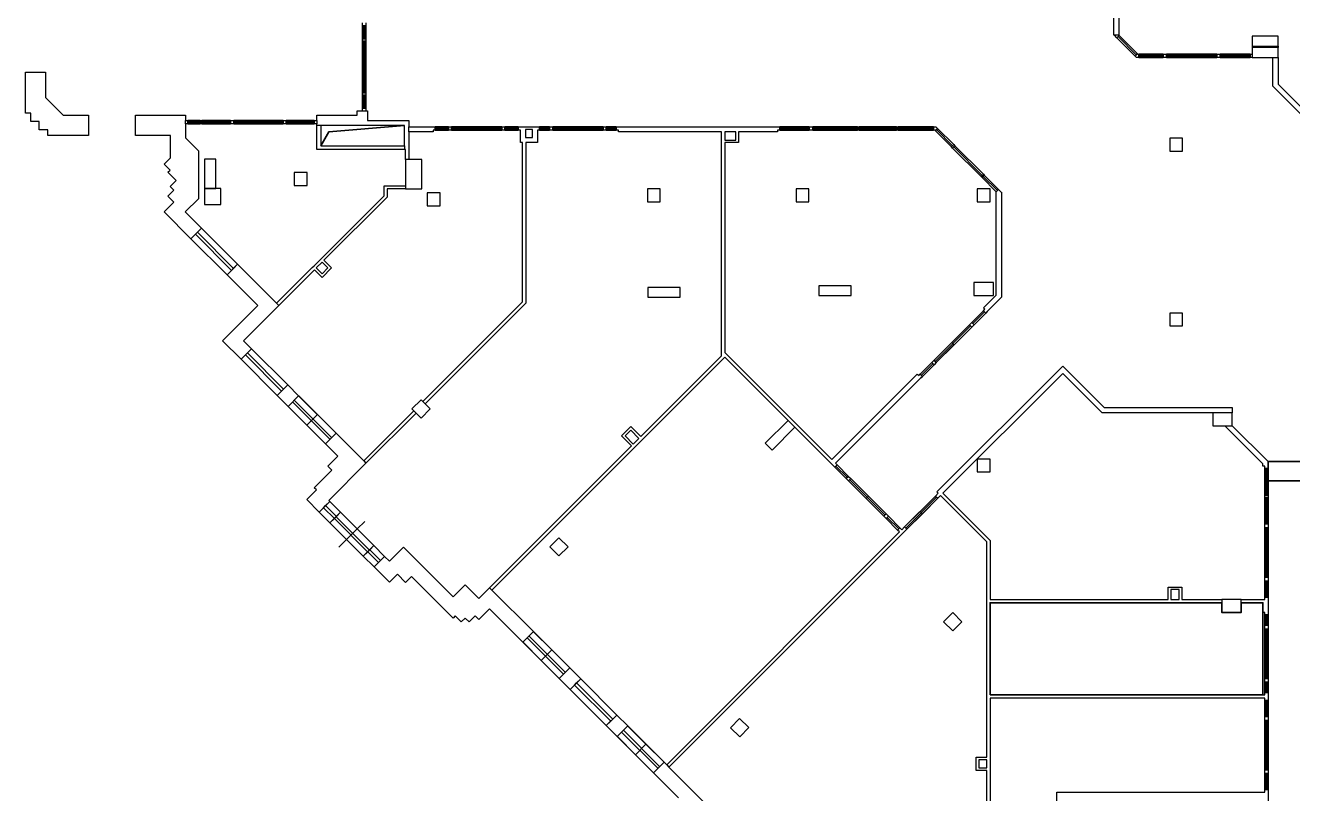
# Model space of a CAD drawing. Header units: millimetres. Extents: x 468 to 77378, y 182 to 76717.
# Drawn here: x 5956 to 45616, y 26406 to 50442 of the extents above; entities that cross this region are included whole.
import ezdxf

# ---------------------------------------------------------------- set-up
doc = ezdxf.new("R2010")
doc.units = ezdxf.units.MM
for name, color, linetype, lineweight in [('01_WALLS', 7, 'Continuous', 35), ('02_ROOMS', 51, 'Continuous', 35), ('03_OPENINGS', 160, 'Continuous', 35)]:
    doc.layers.add(name, color=color, linetype=linetype, lineweight=lineweight)

msp = doc.modelspace()

# ---------------------------------------------------------------- linework, layer by layer
at = {"layer": '01_WALLS', "lineweight": 30}
for p, q in [((40178, 62006), (40178, 50133)), ((40016, 50133), (40016, 53131)), ((16506, 50439), (16506, 50519)), ((16506, 50439), (16546, 50439)), ((16506, 50439), (16608, 50439)), ((16546, 50439), (16565, 50439)), ((16565, 50439), (16608, 50439)), ((16608, 50519), (16608, 50439)), ((16546, 50014), (16506, 50014)), ((16608, 50014), (16506, 50014)), ((16506, 49962), (16506, 50014)), ((16565, 50014), (16546, 50014)), ((16608, 50014), (16565, 50014)), ((16608, 50014), (16608, 49962)), ((40036, 50133), (40016, 50133)), ((40114, 50054), (40036, 50133)), ((40178, 50133), (40036, 50133)), ((40114, 50054), (40185, 50126)), ((40114, 50054), (40144, 50084)), ((40144, 50084), (40158, 50098)), ((40158, 50098), (40185, 50126)), ((40178, 50133), (40185, 50126)), ((40178, 50133), (40178, 50133)), ((44350, 50099), (44350, 49795)), ((45160, 50099), (44350, 50099)), ((45160, 49795), (45160, 50099)), ((16506, 49962), (16608, 49962)), ((16506, 49962), (16608, 49962)), ((44350, 49795), (44350, 49744)), ((44350, 49795), (45160, 49795)), ((44350, 49744), (44350, 49440)), ((45160, 49744), (44350, 49744)), ((45160, 49795), (45160, 49744)), ((45160, 49440), (45160, 49744)), ((40758, 49553), (40686, 49481)), ((40716, 49511), (40686, 49481)), ((40727, 49440), (40686, 49481)), ((40730, 49525), (40716, 49511)), ((40799, 49440), (40727, 49440)), ((40758, 49553), (40730, 49525)), ((40758, 49553), (40769, 49542)), ((40769, 49542), (40799, 49542)), ((40799, 49440), (40799, 49542)), ((40799, 49499), (40799, 49542)), ((40799, 49480), (40799, 49499)), ((40799, 49440), (40799, 49480)), ((41568, 49542), (41672, 49542)), ((41568, 49542), (41568, 49440)), ((41568, 49542), (41568, 49499)), ((41568, 49499), (41568, 49480)), ((41568, 49480), (41568, 49440)), ((41672, 49440), (41568, 49440)), ((41672, 49440), (41672, 49542)), ((41672, 49440), (41672, 49542)), ((43241, 49542), (43343, 49542)), ((43241, 49542), (43241, 49440)), ((43241, 49542), (43241, 49440)), ((43343, 49440), (43241, 49440)), ((43343, 49440), (43343, 49542)), ((43343, 49499), (43343, 49542)), ((43343, 49480), (43343, 49499)), ((43343, 49440), (43343, 49480)), ((44284, 49542), (44350, 49542)), ((44284, 49542), (44284, 49440)), ((44284, 49542), (44284, 49499)), ((44284, 49499), (44284, 49480)), ((44284, 49480), (44284, 49440)), ((44350, 49440), (44284, 49440)), ((44350, 49440), (45160, 49440)), ((44998, 48535), (44998, 49440)), ((45160, 49440), (45160, 48602)), ((5956, 48975), (6584, 48975)), ((5956, 48182), (5956, 48975)), ((5956, 48975), (6584, 48975)), ((5956, 48182), (5956, 48975)), ((6584, 48975), (6584, 48182)), ((6584, 48975), (6584, 48182)), ((47682, 45851), (44998, 48535)), ((45160, 48602), (47671, 46091)), ((5956, 48022), (5956, 48182)), ((5956, 47922), (5956, 48022)), ((5956, 47922), (5956, 48022)), ((6584, 48182), (7138, 47628)), ((16608, 48321), (16506, 48321)), ((16506, 48270), (16506, 48321)), ((16608, 48321), (16506, 48321)), ((16506, 48270), (16546, 48270)), ((16506, 48270), (16608, 48270)), ((16546, 48270), (16565, 48270)), ((16565, 48270), (16608, 48270)), ((16608, 48321), (16608, 48270)), ((5956, 47699), (5956, 47922)), ((5956, 47699), (5956, 47922)), ((6128, 47699), (5956, 47699)), ((6128, 47699), (5956, 47699)), ((6128, 47436), (6128, 47699)), ((7138, 47628), (7930, 47628)), ((7930, 47628), (7930, 47000)), ((9408, 47628), (10968, 47628)), ((9408, 47000), (9408, 47628)), ((10968, 47628), (10968, 47466)), ((15079, 47466), (15079, 47628)), ((15079, 47628), (16344, 47628)), ((16344, 47765), (16506, 47765)), ((16344, 47628), (16344, 47765)), ((16546, 47844), (16506, 47844)), ((16608, 47844), (16506, 47844)), ((16506, 47765), (16506, 47844)), ((16506, 47765), (16608, 47765)), ((16565, 47844), (16546, 47844)), ((16608, 47844), (16565, 47844)), ((16608, 47844), (16608, 47765)), ((16608, 47765), (16668, 47765)), ((16668, 47765), (16668, 47466)), ((6391, 47436), (6128, 47436)), ((6391, 47172), (6391, 47436)), ((10968, 47365), (10968, 47466)), ((10968, 47466), (11044, 47466)), ((10968, 47365), (10968, 46922)), ((11044, 47365), (10968, 47365)), ((11044, 47424), (11044, 47466)), ((11044, 47365), (11044, 47466)), ((11044, 47404), (11044, 47424)), ((11044, 47365), (11044, 47404)), ((11429, 47466), (11429, 47424)), ((11429, 47466), (11479, 47466)), ((11429, 47466), (11429, 47365)), ((11429, 47424), (11429, 47404)), ((11429, 47404), (11429, 47365)), ((11479, 47365), (11429, 47365)), ((11479, 47424), (11479, 47466)), ((11479, 47365), (11479, 47466)), ((11479, 47404), (11479, 47424)), ((11479, 47365), (11479, 47404)), ((12380, 47466), (12380, 47424)), ((12380, 47466), (12482, 47466)), ((12380, 47466), (12380, 47365)), ((12380, 47424), (12380, 47404)), ((12380, 47404), (12380, 47365)), ((12482, 47365), (12380, 47365)), ((12482, 47365), (12482, 47466)), ((12482, 47365), (12482, 47466)), ((14021, 47466), (14021, 47365)), ((14021, 47466), (14117, 47466)), ((14021, 47466), (14021, 47365)), ((14117, 47365), (14021, 47365)), ((14117, 47424), (14117, 47466)), ((14117, 47365), (14117, 47466)), ((14117, 47404), (14117, 47424)), ((14117, 47365), (14117, 47404)), ((14998, 47466), (14998, 47424)), ((14998, 47466), (15079, 47466)), ((14998, 47466), (14998, 47365)), ((14998, 47424), (14998, 47404)), ((14998, 47404), (14998, 47365)), ((15079, 47365), (14998, 47365)), ((15079, 47466), (15079, 47365)), ((15079, 47304), (15079, 47365)), ((15200, 47304), (15079, 47304)), ((15079, 46555), (15079, 47304)), ((16668, 47304), (15200, 47304)), ((15200, 47304), (15200, 46676)), ((16668, 47466), (17954, 47466)), ((17823, 47304), (16668, 47304)), ((17823, 46676), (17823, 47304)), ((17954, 47466), (17954, 47269)), ((17954, 47107), (17954, 47269)), ((17954, 47269), (18714, 47269)), ((18714, 47269), (18779, 47269)), ((18779, 47167), (18779, 47269)), ((18779, 47226), (18779, 47269)), ((18779, 47207), (18779, 47226)), ((18779, 47167), (18779, 47207)), ((19195, 47269), (19245, 47269)), ((19195, 47269), (19195, 47167)), ((19195, 47269), (19195, 47226)), ((19195, 47226), (19195, 47207)), ((19195, 47207), (19195, 47167)), ((19245, 47269), (19296, 47269)), ((19296, 47167), (19296, 47269)), ((19296, 47167), (19296, 47269)), ((20865, 47269), (20865, 47167)), ((20865, 47269), (20961, 47269)), ((20865, 47269), (20865, 47167)), ((20961, 47167), (20961, 47269)), ((20961, 47226), (20961, 47269)), ((20961, 47207), (20961, 47226)), ((20961, 47167), (20961, 47207)), ((21376, 47269), (21447, 47269)), ((21376, 47269), (21376, 47167)), ((21376, 47269), (21376, 47226)), ((21376, 47226), (21376, 47207)), ((21376, 47207), (21376, 47167)), ((21447, 47269), (21609, 47269)), ((21447, 47269), (21609, 47269)), ((21609, 47269), (21984, 47269)), ((21822, 47269), (21984, 47269)), ((21984, 47269), (22050, 47269)), ((22050, 47167), (22050, 47269)), ((22050, 47226), (22050, 47269)), ((22050, 47207), (22050, 47226)), ((22050, 47167), (22050, 47207)), ((22364, 47269), (22465, 47269)), ((22364, 47269), (22364, 47167)), ((22364, 47269), (22364, 47226)), ((22364, 47226), (22364, 47207)), ((22364, 47207), (22364, 47167)), ((22465, 47167), (22465, 47269)), ((22465, 47167), (22465, 47269)), ((24034, 47269), (24130, 47269)), ((24034, 47269), (24034, 47167)), ((24034, 47269), (24034, 47167)), ((24130, 47167), (24130, 47269)), ((24130, 47226), (24130, 47269)), ((24130, 47207), (24130, 47226)), ((24130, 47167), (24130, 47207)), ((24444, 47269), (24515, 47269)), ((24444, 47269), (24444, 47167)), ((24444, 47269), (24444, 47226)), ((24444, 47226), (24444, 47207)), ((24444, 47207), (24444, 47167)), ((24515, 47269), (29497, 47269)), ((29497, 47269), (29568, 47269)), ((29568, 47167), (29568, 47269)), ((29568, 47226), (29568, 47269)), ((29568, 47207), (29568, 47226)), ((29568, 47167), (29568, 47207)), ((30489, 47269), (30595, 47269)), ((30489, 47269), (30489, 47167)), ((30489, 47269), (30489, 47226)), ((30489, 47226), (30489, 47207)), ((30489, 47207), (30489, 47167)), ((30595, 47167), (30595, 47269)), ((30595, 47167), (30595, 47269)), ((32003, 47269), (32053, 47269)), ((32003, 47269), (32003, 47167)), ((32003, 47269), (32003, 47167)), ((32053, 47167), (32053, 47269)), ((32053, 47226), (32053, 47269)), ((32053, 47207), (32053, 47226)), ((32053, 47167), (32053, 47207)), ((33218, 47269), (33266, 47269)), ((33218, 47269), (33218, 47167)), ((33218, 47269), (33218, 47226)), ((33218, 47226), (33218, 47207)), ((33218, 47207), (33218, 47167)), ((33266, 47167), (33266, 47269)), ((33266, 47229), (33266, 47269)), ((33266, 47210), (33266, 47229)), ((33266, 47167), (33266, 47210)), ((34379, 47269), (34451, 47269)), ((34379, 47269), (34379, 47167)), ((34379, 47269), (34379, 47229)), ((34379, 47229), (34379, 47210)), ((34379, 47210), (34379, 47167)), ((34428, 47148), (34500, 47220)), ((34451, 47269), (34500, 47220)), ((34472, 47192), (34500, 47220)), ((6655, 47172), (6391, 47172)), ((6655, 47000), (6655, 47172)), ((6877, 47000), (6655, 47000)), ((6928, 47000), (6877, 47000)), ((6928, 47000), (6878, 47000)), ((7930, 47000), (6928, 47000)), ((10502, 47000), (9408, 47000)), ((10502, 46294), (10502, 47000)), ((10968, 46922), (11373, 46517)), ((17954, 47107), (17954, 46676)), ((18714, 47107), (17954, 47107)), ((18714, 47167), (18714, 47107)), ((18779, 47167), (18714, 47167)), ((19245, 47167), (19195, 47167)), ((19296, 47167), (19245, 47167)), ((20961, 47167), (20865, 47167)), ((21447, 47167), (21376, 47167)), ((21447, 46773), (21447, 47167)), ((21609, 47188), (21609, 46935)), ((21822, 47188), (21609, 47188)), ((21609, 46935), (21822, 46935)), ((21822, 46935), (21822, 47188)), ((21984, 47167), (21984, 46773)), ((22050, 47167), (21984, 47167)), ((22465, 47167), (22364, 47167)), ((24130, 47167), (24034, 47167)), ((24515, 47167), (24444, 47167)), ((24515, 47107), (24515, 47167)), ((27745, 47107), (24515, 47107)), ((27745, 40204), (27745, 47107)), ((28191, 47107), (27846, 47107)), ((27846, 47107), (27846, 46854)), ((27846, 46854), (28191, 46854)), ((28191, 46854), (28191, 47107)), ((29497, 47107), (28272, 47107)), ((28272, 47107), (28272, 46773)), ((29497, 47167), (29497, 47107)), ((29568, 47167), (29497, 47167)), ((30595, 47167), (30489, 47167)), ((32053, 47167), (32003, 47167)), ((33266, 47167), (33218, 47167)), ((34409, 47167), (34379, 47167)), ((34428, 47148), (34409, 47167)), ((34428, 47148), (34458, 47178)), ((34458, 47178), (34472, 47192)), ((41768, 46909), (41768, 46504)), ((42173, 46909), (41768, 46909)), ((42173, 46504), (42173, 46909)), ((11373, 46517), (11373, 45019)), ((17823, 46555), (15079, 46555)), ((15200, 46676), (17823, 46676)), ((17823, 46676), (17823, 46555)), ((17853, 46555), (17823, 46555)), ((17853, 46246), (17853, 46555)), ((17954, 46676), (17954, 46555)), ((17954, 46676), (17954, 46555)), ((17954, 46555), (17954, 46246)), ((21518, 46773), (21447, 46773)), ((21518, 41790), (21518, 46773)), ((21619, 46773), (21619, 41748)), ((21984, 46773), (21619, 46773)), ((28272, 46773), (27846, 46773)), ((27846, 46773), (27846, 40204)), ((35008, 46711), (34937, 46640)), ((34967, 46670), (34937, 46640)), ((34972, 46604), (34937, 46640)), ((34980, 46684), (34967, 46670)), ((34972, 46604), (35044, 46676)), ((34972, 46604), (35002, 46634)), ((35008, 46711), (34980, 46684)), ((35002, 46634), (35016, 46648)), ((35008, 46711), (35044, 46676)), ((35016, 46648), (35044, 46676)), ((41768, 46504), (42173, 46504)), ((10297, 46100), (10497, 46299)), ((10484, 45913), (10297, 46100)), ((10497, 46299), (10502, 46294)), ((11920, 46251), (11565, 46251)), ((11565, 46251), (11565, 45340)), ((11920, 45340), (11920, 46251)), ((17853, 46246), (17853, 45325)), ((18359, 46246), (17853, 46246)), ((18359, 45325), (18359, 46246)), ((10416, 45845), (10484, 45913)), ((10671, 45590), (10416, 45845)), ((14370, 45836), (14370, 45431)), ((14775, 45836), (14370, 45836)), ((14775, 45431), (14775, 45836)), ((35939, 45781), (35867, 45709)), ((35897, 45739), (35867, 45709)), ((35888, 45688), (35867, 45709)), ((35888, 45688), (35960, 45760)), ((35888, 45688), (35918, 45718)), ((35911, 45753), (35897, 45739)), ((35939, 45781), (35911, 45753)), ((35918, 45718), (35932, 45732)), ((35932, 45732), (35960, 45760)), ((35939, 45781), (35960, 45760)), ((10419, 45097), (10605, 45283)), ((10484, 45405), (10671, 45590)), ((10605, 45283), (10484, 45405)), ((11565, 45340), (11920, 45340)), ((11565, 45340), (11565, 44834)), ((12072, 45340), (11565, 45340)), ((12072, 44834), (12072, 45340)), ((14370, 45431), (14775, 45431)), ((17180, 45112), (17180, 45426)), ((17180, 45426), (17853, 45426)), ((17281, 45325), (17281, 45070)), ((17853, 45325), (17281, 45325)), ((17853, 45325), (18359, 45325)), ((25421, 45330), (25421, 44925)), ((25826, 45330), (25421, 45330)), ((25826, 44925), (25826, 45330)), ((30074, 45330), (30074, 44925)), ((30479, 45330), (30074, 45330)), ((30479, 44925), (30479, 45330)), ((35744, 45330), (35744, 44925)), ((36149, 45330), (35744, 45330)), ((36149, 44925), (36149, 45330)), ((36411, 45309), (36339, 45237)), ((36369, 45267), (36339, 45237)), ((36351, 45226), (36339, 45237)), ((36341, 45226), (36351, 45226)), ((36341, 42000), (36341, 45226)), ((36383, 45281), (36369, 45267)), ((36411, 45309), (36383, 45281)), ((36411, 45309), (36494, 45226)), ((36494, 45226), (36503, 45226)), ((36503, 45226), (36503, 41933)), ((10301, 44605), (10606, 44910)), ((10606, 44910), (10419, 45097)), ((11373, 45019), (10960, 44605)), ((11565, 44834), (12072, 44834)), ((15230, 43163), (17180, 45112)), ((17281, 45070), (15302, 43091)), ((18536, 45198), (18536, 44793)), ((18941, 45198), (18536, 45198)), ((18941, 44793), (18941, 45198)), ((25421, 44925), (25826, 44925)), ((30074, 44925), (30479, 44925)), ((35744, 44925), (36149, 44925)), ((11139, 43767), (10301, 44605)), ((10960, 44605), (11468, 44097)), ((18536, 44793), (18941, 44793)), ((11139, 43767), (11468, 44097)), ((11340, 43969), (11468, 44097)), ((11139, 43767), (11276, 43905)), ((11276, 43905), (11340, 43969)), ((12599, 42966), (12270, 42636)), ((12471, 42838), (12407, 42774)), ((12599, 42966), (12471, 42838)), ((12599, 42966), (13816, 41749)), ((13816, 41749), (14933, 42865)), ((14933, 42865), (14990, 42923)), ((14933, 42865), (14990, 42923)), ((14990, 42923), (15230, 43163)), ((15245, 43034), (15062, 42851)), ((15062, 42851), (15241, 42672)), ((15241, 42672), (15424, 42855)), ((15538, 42855), (15241, 42558)), ((15424, 42855), (15245, 43034)), ((15302, 43091), (15538, 42855)), ((12407, 42774), (12270, 42636)), ((13229, 41677), (12270, 42636)), ((15005, 42794), (13888, 41677)), ((15241, 42558), (15005, 42794)), ((25437, 42242), (25437, 41938)), ((26449, 42242), (25437, 42242)), ((26449, 41938), (26449, 42242)), ((30783, 42292), (30783, 41988)), ((31795, 42292), (30783, 42292)), ((31795, 41988), (31795, 42292)), ((35643, 42393), (35643, 41988)), ((36250, 42393), (35643, 42393)), ((36250, 41988), (36250, 42393)), ((12127, 40574), (13229, 41677)), ((13888, 41677), (12785, 40574)), ((13816, 41749), (13888, 41677)), ((13816, 41749), (13888, 41677)), ((18398, 38670), (21518, 41790)), ((21619, 41748), (18470, 38598)), ((25437, 41938), (26449, 41938)), ((30783, 41988), (31795, 41988)), ((35643, 41988), (36250, 41988)), ((35943, 41602), (36341, 42000)), ((36503, 41933), (36057, 41487)), ((35939, 41512), (35985, 41559)), ((35939, 41512), (36011, 41441)), ((35939, 41512), (35969, 41482)), ((35985, 41559), (35943, 41602)), ((35969, 41482), (35983, 41468)), ((35983, 41468), (36011, 41441)), ((36057, 41487), (36011, 41441)), ((41768, 41442), (41768, 41037)), ((42173, 41442), (41768, 41442)), ((42173, 41037), (42173, 41442)), ((35502, 41076), (35574, 41147)), ((35502, 41076), (35574, 41004)), ((35502, 41076), (35574, 41004)), ((35645, 41076), (35574, 41147)), ((35604, 41117), (35574, 41147)), ((35645, 41076), (35574, 41004)), ((35618, 41103), (35604, 41117)), ((35645, 41076), (35618, 41103)), ((41768, 41037), (42173, 41037)), ((12706, 39994), (12127, 40574)), ((12785, 40574), (13036, 40324)), ((12706, 39994), (13036, 40324)), ((12706, 39994), (12844, 40132)), ((12844, 40132), (12908, 40196)), ((12908, 40196), (13036, 40324)), ((27845, 40062), (20557, 32774)), ((25218, 37578), (27746, 40107)), ((27745, 40163), (27745, 40204)), ((27745, 40163), (27745, 40204)), ((27745, 40107), (27745, 40163)), ((27746, 40107), (27745, 40107)), ((29825, 38083), (27845, 40062)), ((27846, 40204), (31196, 36855)), ((34324, 39898), (34392, 39966)), ((34324, 39898), (34354, 39868)), ((34324, 39898), (34396, 39826)), ((34354, 39868), (34368, 39854)), ((34368, 39854), (34396, 39826)), ((34464, 39894), (34392, 39966)), ((34464, 39894), (34392, 39966)), ((34464, 39894), (34396, 39826)), ((34482, 35846), (38420, 39783)), ((38420, 39783), (39718, 38485)), ((31196, 36855), (33866, 39526)), ((33981, 39411), (31310, 36740)), ((38420, 39554), (34668, 35803)), ((39651, 38323), (38420, 39554)), ((14167, 39193), (13838, 38863)), ((13975, 39001), (13838, 38863)), ((14039, 39065), (13975, 39001)), ((14167, 39193), (14039, 39065)), ((14167, 39193), (14508, 38851)), ((14179, 38522), (13838, 38863)), ((14179, 38522), (14508, 38851)), ((14179, 38522), (14508, 38851)), ((18341, 38727), (18055, 38441)), ((18627, 38441), (18341, 38727)), ((18470, 38598), (18398, 38670)), ((39718, 38485), (43722, 38485)), ((43722, 38485), (43722, 38323)), ((16544, 36816), (18112, 38384)), ((18183, 38312), (16616, 36744)), ((18055, 38441), (18341, 38154)), ((18341, 38154), (18627, 38441)), ((29825, 38083), (29109, 37367)), ((30040, 37868), (29825, 38083)), ((43115, 38323), (39651, 38323)), ((43115, 38323), (43115, 37918)), ((43722, 38323), (43115, 38323)), ((43722, 37918), (43722, 38323)), ((15680, 37680), (15351, 37350)), ((15680, 37680), (15351, 37350)), ((15680, 37680), (16544, 36816)), ((24609, 37600), (24903, 37893)), ((24903, 37779), (24724, 37600)), ((24903, 37893), (25218, 37578)), ((25160, 37521), (24903, 37779)), ((29324, 37152), (30040, 37868)), ((31239, 36669), (30040, 37868)), ((43115, 37918), (43722, 37918)), ((43560, 37851), (43493, 37918)), ((44684, 36727), (43560, 37851)), ((43722, 37918), (44846, 36794)), ((15739, 36962), (15351, 37350)), ((20485, 32846), (24924, 37285)), ((24924, 37285), (24609, 37600)), ((24724, 37600), (24981, 37342)), ((24981, 37342), (25160, 37521)), ((29109, 37367), (29324, 37152)), ((15427, 36651), (15739, 36962)), ((14998, 35978), (15549, 36529)), ((15549, 36529), (15427, 36651)), ((16616, 36744), (15449, 35577)), ((16544, 36816), (16616, 36744)), ((31289, 36619), (31239, 36669)), ((31289, 36619), (31360, 36690)), ((31289, 36619), (31317, 36647)), ((31310, 36740), (31360, 36690)), ((31317, 36647), (31331, 36660)), ((31331, 36660), (31360, 36690)), ((35744, 36875), (35744, 36470)), ((36149, 36875), (35744, 36875)), ((36149, 36470), (36149, 36875)), ((44684, 36653), (44684, 36727)), ((44745, 36653), (44684, 36653)), ((44745, 36587), (44745, 36653)), ((44745, 36587), (44784, 36587)), ((44745, 36587), (44846, 36587)), ((44784, 36587), (44804, 36587)), ((44804, 36587), (44846, 36587)), ((44846, 36794), (44846, 36653)), ((44846, 36653), (44846, 36587)), ((31718, 36332), (31647, 36261)), ((31675, 36289), (31647, 36261)), ((31714, 36193), (31647, 36261)), ((31689, 36302), (31675, 36289)), ((31718, 36332), (31689, 36302)), ((31714, 36193), (31786, 36265)), ((31714, 36193), (31786, 36265)), ((31718, 36332), (31786, 36265)), ((35744, 36470), (36149, 36470)), ((14761, 35606), (15066, 35910)), ((15066, 35910), (14998, 35978)), ((34439, 35716), (34525, 35803)), ((34439, 35716), (34510, 35645)), ((34439, 35716), (34510, 35645)), ((34525, 35803), (34482, 35846)), ((34597, 35731), (34510, 35645)), ((36048, 34280), (34597, 35731)), ((34668, 35803), (36149, 34322)), ((44784, 35736), (44745, 35736)), ((44745, 35686), (44745, 35736)), ((44846, 35736), (44745, 35736)), ((44804, 35736), (44784, 35736)), ((44846, 35736), (44804, 35736)), ((44846, 35736), (44846, 35686)), ((15153, 35214), (14761, 35606)), ((15153, 35214), (15482, 35543)), ((15153, 35214), (15291, 35352)), ((15291, 35352), (15354, 35416)), ((15354, 35416), (15482, 35543)), ((15449, 35577), (15482, 35543)), ((44745, 35686), (44784, 35686)), ((44745, 35686), (44846, 35686)), ((44784, 35686), (44804, 35686)), ((44804, 35686), (44846, 35686)), ((32896, 35155), (32824, 35084)), ((32896, 35155), (32824, 35084)), ((32896, 35011), (32824, 35084)), ((32896, 35155), (32968, 35083)), ((32896, 35011), (32968, 35083)), ((32896, 35011), (32924, 35039)), ((32924, 35039), (32938, 35053)), ((32938, 35053), (32968, 35083)), ((26027, 27304), (33315, 34593)), ((33387, 34521), (26098, 27233)), ((33326, 34725), (33254, 34654)), ((33282, 34681), (33254, 34654)), ((33315, 34593), (33254, 34654)), ((33296, 34695), (33282, 34681)), ((33326, 34725), (33296, 34695)), ((33326, 34725), (33387, 34664)), ((33387, 34664), (33472, 34750)), ((33458, 34593), (33387, 34521)), ((33458, 34593), (33387, 34521)), ((33544, 34678), (33458, 34593)), ((33544, 34678), (33472, 34750)), ((33544, 34678), (33472, 34750)), ((44784, 34835), (44745, 34835)), ((44745, 34734), (44745, 34835)), ((44846, 34835), (44745, 34835)), ((44745, 34734), (44846, 34734)), ((44745, 34734), (44846, 34734)), ((44804, 34835), (44784, 34835)), ((44846, 34835), (44804, 34835)), ((44846, 34835), (44846, 34734)), ((17349, 33676), (17793, 34120)), ((17793, 34120), (19347, 32567)), ((22654, 34414), (22368, 34127)), ((22368, 34127), (22655, 33841)), ((22941, 34127), (22654, 34414)), ((22655, 33841), (22941, 34127)), ((36048, 27550), (36048, 34280)), ((36149, 34322), (36149, 32481)), ((17198, 33828), (16868, 33499)), ((17198, 33828), (17070, 33700)), ((17198, 33828), (17349, 33676)), ((17006, 33636), (16868, 33499)), ((17349, 33018), (16868, 33499)), ((17070, 33700), (17006, 33636)), ((17600, 33268), (17349, 33018)), ((17854, 33014), (17600, 33268)), ((18040, 33200), (17854, 33014)), ((19340, 31901), (18040, 33200)), ((19347, 32567), (19719, 32939)), ((19719, 32939), (20149, 32509)), ((44846, 33165), (44745, 33165)), ((44745, 33063), (44745, 33165)), ((44846, 33165), (44745, 33165)), ((44745, 33063), (44846, 33063)), ((44745, 33063), (44787, 33063)), ((44787, 33063), (44807, 33063)), ((44807, 33063), (44846, 33063)), ((44846, 33165), (44846, 33063)), ((20149, 32509), (20485, 32846)), ((20485, 32846), (20557, 32774)), ((20557, 32774), (21857, 31474)), ((41724, 32870), (42143, 32870)), ((41724, 32481), (41724, 32870)), ((42062, 32789), (41805, 32789)), ((41805, 32789), (41805, 32481)), ((42062, 32481), (42062, 32789)), ((42143, 32870), (42143, 32481)), ((44745, 32481), (44745, 32547)), ((44846, 32547), (44745, 32547)), ((44787, 32547), (44745, 32547)), ((44807, 32547), (44787, 32547)), ((44846, 32547), (44807, 32547)), ((44846, 32547), (44846, 32481)), ((20485, 32187), (20149, 31851)), ((21528, 31144), (20485, 32187)), ((36149, 32481), (41724, 32481)), ((36149, 32380), (36149, 29494)), ((43398, 32380), (36149, 32380)), ((41805, 32481), (42062, 32481)), ((42143, 32481), (43398, 32481)), ((43398, 32481), (43398, 32076)), ((44006, 32481), (43398, 32481)), ((44006, 32481), (44745, 32481)), ((44006, 32076), (44006, 32481)), ((44684, 32380), (44006, 32380)), ((44684, 32076), (44684, 32380)), ((44846, 32481), (44846, 32076)), ((19408, 31969), (19340, 31901)), ((19597, 31779), (19408, 31969)), ((19719, 31901), (19597, 31779)), ((19841, 31779), (19719, 31901)), ((20031, 31969), (19841, 31779)), ((20149, 31851), (20031, 31969)), ((34979, 32069), (34693, 31782)), ((34693, 31782), (34980, 31496)), ((35266, 31783), (34979, 32069)), ((34980, 31496), (35266, 31783)), ((43398, 32076), (44006, 32076)), ((44745, 32076), (44684, 32076)), ((44745, 32010), (44745, 32076)), ((44745, 32010), (44846, 32010)), ((44745, 32010), (44784, 32010)), ((44784, 32010), (44804, 32010)), ((44804, 32010), (44846, 32010)), ((44846, 32076), (44846, 32010)), ((21528, 31144), (21857, 31474)), ((21528, 31144), (21857, 31474)), ((22993, 30338), (22664, 30008)), ((22993, 30338), (22664, 30008)), ((22993, 30338), (23335, 29996)), ((23005, 29667), (22664, 30008)), ((23005, 29667), (23143, 29805)), ((23143, 29805), (23207, 29868)), ((23207, 29868), (23335, 29996)), ((36149, 29494), (38974, 29494)), ((36149, 29393), (36149, 25444)), ((38974, 29393), (36149, 29393)), ((38974, 29494), (44745, 29494)), ((44745, 29393), (38974, 29393)), ((44846, 29565), (44745, 29565)), ((44745, 29494), (44745, 29565)), ((44784, 29565), (44745, 29565)), ((44745, 29327), (44745, 29393)), ((44804, 29565), (44784, 29565)), ((44846, 29565), (44804, 29565)), ((44846, 29565), (44846, 29494)), ((44846, 29494), (44846, 29327)), ((44745, 29327), (44846, 29327)), ((44745, 29327), (44784, 29327)), ((44784, 29327), (44804, 29327)), ((44804, 29327), (44846, 29327)), ((24466, 28865), (24137, 28536)), ((24274, 28673), (24137, 28536)), ((24338, 28737), (24274, 28673)), ((24466, 28865), (24338, 28737)), ((24466, 28865), (24807, 28524)), ((28310, 28757), (28024, 28470)), ((28597, 28471), (28310, 28757)), ((44745, 28760), (44745, 28811)), ((44846, 28811), (44745, 28811)), ((44784, 28811), (44745, 28811)), ((44745, 28710), (44745, 28760)), ((44745, 28710), (44846, 28710)), ((44745, 28710), (44846, 28710)), ((44804, 28811), (44784, 28811)), ((44846, 28811), (44804, 28811)), ((44846, 28811), (44846, 28760)), ((44846, 28760), (44846, 28710)), ((24478, 28194), (24137, 28536)), ((24478, 28194), (24807, 28524)), ((24478, 28194), (24807, 28524)), ((28024, 28470), (28311, 28184)), ((28311, 28184), (28597, 28471)), ((25943, 27388), (25614, 27059)), ((25943, 27388), (25614, 27059)), ((25943, 27388), (26027, 27304)), ((35713, 27550), (36048, 27550)), ((35713, 27135), (35713, 27550)), ((36048, 27469), (35794, 27469)), ((35794, 27469), (35794, 27216)), ((36048, 27216), (36048, 27469)), ((26399, 26273), (25614, 27059)), ((26027, 27304), (26098, 27233)), ((26098, 27233), (27437, 25894)), ((36048, 27135), (35713, 27135)), ((35794, 27216), (36048, 27216)), ((36048, 25444), (36048, 27135)), ((44846, 27140), (44745, 27140)), ((44745, 27044), (44745, 27140)), ((44846, 27140), (44745, 27140)), ((44745, 27044), (44846, 27044)), ((44745, 27044), (44784, 27044)), ((44784, 27044), (44804, 27044)), ((44804, 27044), (44846, 27044)), ((44846, 27140), (44846, 27044)), ((38235, 26153), (38235, 26457)), ((38235, 26457), (44745, 26457)), ((44846, 26528), (44745, 26528)), ((44745, 26457), (44745, 26528)), ((44784, 26528), (44745, 26528)), ((44804, 26528), (44784, 26528)), ((44846, 26528), (44804, 26528)), ((44846, 26528), (44846, 25697))]:
    msp.add_line(p, q, dxfattribs=at)
at = {"layer": '01_WALLS', "ltscale": 0.1}
for p, q in [((16506, 50439), (16506, 50014)), ((16555, 50439), (16555, 50014)), ((16608, 50439), (16608, 50014)), ((40686, 49481), (40114, 50054)), ((40723, 49518), (40151, 50091)), ((40758, 49553), (40185, 50126)), ((16506, 49962), (16506, 48321)), ((16506, 49962), (16506, 49141)), ((16557, 49962), (16557, 48321)), ((16608, 49962), (16608, 48321)), ((16608, 49962), (16608, 49141)), ((40799, 49542), (41568, 49542)), ((40799, 49490), (41568, 49490)), ((40799, 49440), (41568, 49440)), ((43241, 49542), (41672, 49542)), ((42457, 49542), (41672, 49542)), ((43241, 49491), (41672, 49491)), ((43241, 49440), (41672, 49440)), ((42457, 49440), (41672, 49440)), ((43241, 49542), (42457, 49542)), ((43241, 49440), (42457, 49440)), ((43343, 49542), (44284, 49542)), ((43343, 49490), (44284, 49490)), ((43343, 49440), (44284, 49440)), ((16506, 49141), (16506, 48321)), ((16608, 49141), (16608, 48321)), ((16506, 48270), (16506, 47844)), ((16555, 48270), (16555, 47844)), ((16608, 48270), (16608, 47844)), ((11044, 47466), (11429, 47466)), ((11044, 47414), (11429, 47414)), ((11044, 47365), (11429, 47365)), ((11479, 47466), (12380, 47466)), ((11479, 47414), (12380, 47414)), ((11479, 47365), (12380, 47365)), ((12482, 47466), (14021, 47466)), ((12482, 47466), (13251, 47466)), ((12482, 47415), (14021, 47415)), ((12482, 47365), (14021, 47365)), ((12482, 47365), (13251, 47365)), ((13251, 47466), (14021, 47466)), ((13251, 47365), (14021, 47365)), ((14117, 47466), (14998, 47466)), ((14117, 47414), (14998, 47414)), ((14117, 47365), (14998, 47365)), ((18779, 47269), (19195, 47269)), ((18779, 47217), (19195, 47217)), ((20865, 47269), (19296, 47269)), ((20080, 47269), (19296, 47269)), ((20865, 47218), (19296, 47218)), ((20080, 47269), (20080, 47167)), ((20865, 47269), (20080, 47269)), ((20961, 47269), (21376, 47269)), ((20961, 47217), (21376, 47217)), ((22050, 47269), (22364, 47269)), ((22050, 47217), (22364, 47217)), ((24034, 47269), (22465, 47269)), ((23250, 47269), (22465, 47269)), ((24034, 47218), (22465, 47218)), ((23250, 47269), (23250, 47167)), ((24034, 47269), (23250, 47269)), ((24130, 47269), (24444, 47269)), ((24130, 47217), (24444, 47217)), ((29568, 47269), (30489, 47269)), ((29568, 47217), (30489, 47217)), ((32003, 47269), (30595, 47269)), ((31299, 47269), (30595, 47269)), ((32003, 47218), (30595, 47218)), ((31299, 47269), (31299, 47167)), ((32003, 47269), (31299, 47269)), ((32053, 47269), (33218, 47269)), ((32053, 47217), (33218, 47217)), ((34379, 47269), (33266, 47269)), ((34379, 47220), (33266, 47220)), ((35008, 46711), (34500, 47220)), ((18779, 47167), (19195, 47167)), ((20865, 47167), (19296, 47167)), ((20080, 47167), (19296, 47167)), ((20865, 47167), (20080, 47167)), ((20961, 47167), (21376, 47167)), ((22050, 47167), (22364, 47167)), ((24034, 47167), (22465, 47167)), ((23250, 47167), (22465, 47167)), ((24034, 47167), (23250, 47167)), ((24130, 47167), (24444, 47167)), ((29568, 47167), (30489, 47167)), ((32003, 47167), (30595, 47167)), ((31299, 47167), (30595, 47167)), ((32003, 47167), (31299, 47167)), ((32053, 47167), (33218, 47167)), ((34379, 47167), (33266, 47167)), ((34937, 46640), (34428, 47148)), ((34974, 46677), (34465, 47185)), ((35867, 45709), (34972, 46604)), ((35904, 45746), (35009, 46641)), ((35939, 45781), (35044, 46676)), ((36339, 45237), (35888, 45688)), ((36376, 45274), (35925, 45725)), ((36411, 45309), (35960, 45760)), ((12599, 42966), (11468, 44097)), ((12270, 42636), (11139, 43767)), ((12407, 42774), (11276, 43905)), ((12471, 42838), (11340, 43969)), ((35574, 41147), (35939, 41512)), ((35611, 41110), (35976, 41475)), ((35645, 41076), (36011, 41441)), ((35502, 41076), (34392, 39966)), ((35538, 41040), (34428, 39930)), ((35574, 41004), (34464, 39894)), ((35502, 41076), (34947, 40521)), ((35574, 41004), (35019, 40449)), ((34947, 40521), (34392, 39966)), ((34947, 40521), (35019, 40449)), ((13975, 39001), (12844, 40132)), ((14039, 39065), (12908, 40196)), ((14167, 39193), (13036, 40324)), ((35019, 40449), (34464, 39894)), ((13838, 38863), (12706, 39994)), ((33959, 39533), (34324, 39898)), ((33996, 39496), (34361, 39861)), ((34031, 39461), (34396, 39826)), ((33866, 39526), (33909, 39483)), ((33909, 39483), (33959, 39533)), ((33989, 39503), (33959, 39533)), ((34031, 39461), (33959, 39533)), ((34031, 39461), (33981, 39411)), ((34003, 39489), (33989, 39503)), ((34031, 39461), (34003, 39489)), ((14179, 38522), (15351, 37350)), ((14184, 38517), (14767, 37934)), ((14315, 38659), (15482, 37492)), ((14372, 38715), (15539, 37548)), ((14508, 38851), (15680, 37680)), ((14513, 38847), (15096, 38263)), ((14767, 37934), (15096, 38263)), ((15096, 38263), (15680, 37680)), ((14767, 37934), (15351, 37350)), ((31289, 36619), (31647, 36261)), ((31324, 36653), (31682, 36296)), ((31360, 36690), (31718, 36332)), ((44745, 36587), (44745, 35736)), ((44794, 36587), (44794, 35736)), ((44846, 36587), (44846, 35736)), ((32824, 35084), (31714, 36193)), ((32269, 35638), (31714, 36193)), ((32860, 35119), (31750, 36229)), ((32896, 35155), (31786, 36265)), ((32341, 35710), (31786, 36265)), ((32341, 35710), (32269, 35638)), ((32896, 35155), (32341, 35710)), ((33472, 34750), (34439, 35716)), ((33955, 35233), (34439, 35716)), ((15627, 35015), (15291, 35352)), ((15691, 35079), (15354, 35416)), ((15819, 35207), (15482, 35543)), ((32824, 35084), (32269, 35638)), ((33508, 34714), (34475, 35681)), ((33544, 34678), (34510, 35645)), ((34027, 35162), (34510, 35645)), ((44745, 35686), (44745, 34835)), ((44794, 35686), (44794, 34835)), ((44846, 35686), (44846, 34835)), ((15489, 34878), (15153, 35214)), ((15489, 34878), (15819, 35207)), ((15489, 34878), (15819, 35207)), ((15489, 34878), (15819, 35207)), ((15627, 35015), (15489, 34878)), ((15691, 35079), (15627, 35015)), ((16668, 33972), (15630, 35010)), ((16725, 34028), (15687, 35066)), ((15819, 35207), (15691, 35079)), ((16861, 34165), (15819, 35207)), ((16338, 34688), (15819, 35207)), ((16338, 34688), (16575, 34925)), ((32896, 35011), (33254, 34654)), ((32931, 35046), (33289, 34688)), ((32968, 35083), (33326, 34725)), ((33472, 34750), (33955, 35233)), ((33544, 34678), (34027, 35162)), ((34027, 35162), (33955, 35233)), ((16532, 33835), (15489, 34878)), ((16008, 34359), (15489, 34878)), ((16338, 34688), (16008, 34359)), ((16857, 34169), (16338, 34688)), ((44745, 34734), (44745, 33165)), ((44745, 34734), (44745, 33949)), ((44796, 34734), (44796, 33165)), ((44846, 34734), (44846, 33165)), ((44846, 34734), (44846, 33949)), ((16008, 34359), (15771, 34121)), ((16528, 33839), (16008, 34359)), ((16532, 33835), (16861, 34165)), ((16532, 33835), (16861, 34165)), ((16861, 34165), (16532, 33835)), ((16733, 34037), (16861, 34165)), ((17198, 33828), (16861, 34165)), ((16532, 33835), (16669, 33973)), ((16868, 33499), (16532, 33835)), ((16669, 33973), (16733, 34037)), ((17006, 33636), (16669, 33973)), ((17070, 33700), (16733, 34037)), ((44745, 33949), (44846, 33949)), ((44745, 33949), (44745, 33165)), ((44846, 33949), (44846, 33165)), ((44745, 32547), (44745, 33063)), ((44797, 32547), (44797, 33063)), ((44846, 32547), (44846, 33063)), ((44745, 32010), (44745, 31666)), ((44794, 32010), (44794, 31666)), ((44846, 32010), (44846, 31666)), ((21721, 31337), (22852, 30206)), ((21857, 31474), (22993, 30338)), ((21862, 31469), (22428, 30903)), ((21528, 31144), (22664, 30008)), ((21533, 31140), (22098, 30574)), ((21665, 31281), (22796, 30149)), ((22098, 30574), (22428, 30903)), ((22098, 30574), (22664, 30008)), ((22428, 30903), (22993, 30338)), ((23005, 29667), (23335, 29996)), ((24274, 28673), (23143, 29805)), ((24338, 28737), (23207, 29868)), ((24466, 28865), (23335, 29996)), ((44745, 29899), (44745, 29565)), ((44794, 29899), (44794, 29565)), ((44846, 29899), (44846, 29565)), ((24137, 28536), (23005, 29667)), ((44745, 29327), (44745, 28811)), ((44794, 29327), (44794, 28811)), ((44846, 29327), (44846, 28811)), ((44745, 28710), (44745, 27140)), ((44745, 28710), (44745, 27925)), ((44796, 28710), (44796, 27140)), ((44846, 28710), (44846, 27140)), ((44846, 28710), (44846, 27925)), ((24478, 28194), (25614, 27059)), ((24482, 28190), (25048, 27624)), ((24614, 28331), (25745, 27200)), ((24671, 28387), (25802, 27256)), ((24807, 28524), (25943, 27388)), ((24812, 28519), (25377, 27954)), ((25048, 27624), (25377, 27954)), ((25377, 27954), (25943, 27388)), ((44745, 27925), (44846, 27925)), ((44745, 27925), (44745, 27140)), ((44846, 27925), (44846, 27140)), ((25048, 27624), (25614, 27059)), ((44745, 27044), (44745, 26528)), ((44794, 27044), (44794, 26528)), ((44846, 27044), (44846, 26528))]:
    msp.add_line(p, q, dxfattribs=at)
msp.add_lwpolyline([(15200, 46676), (15455, 47112), (17823, 47304)], dxfattribs=at)
at = {"layer": '01_WALLS'}
msp.add_lwpolyline([(44846, 36794), (48096, 36794), (48096, 36194), (44846, 36194)], close=True, dxfattribs=at)
at = {"layer": '02_ROOMS'}
msp.add_lwpolyline([(36149, 29494), (36149, 32380), (43398, 32380), (43398, 32076), (44006, 32076), (44006, 32380), (44684, 32380), (44684, 29494), (36149, 29494)], dxfattribs=at)
at = {"layer": '03_OPENINGS', "lineweight": 30}
for p, q in [((44745, 31565), (44745, 31666)), ((44846, 31666), (44745, 31666)), ((44784, 31666), (44745, 31666)), ((44745, 31565), (44846, 31565)), ((44745, 31565), (44846, 31565)), ((44804, 31666), (44784, 31666)), ((44846, 31666), (44804, 31666)), ((44846, 31666), (44846, 31565)), ((44846, 29995), (44745, 29995)), ((44745, 29899), (44745, 29995)), ((44846, 29995), (44745, 29995)), ((44745, 29899), (44846, 29899)), ((44745, 29899), (44784, 29899)), ((44784, 29899), (44804, 29899)), ((44804, 29899), (44846, 29899)), ((44846, 29995), (44846, 29899))]:
    msp.add_line(p, q, dxfattribs=at)
at = {"layer": '03_OPENINGS', "ltscale": 0.1}
for p, q in [((44745, 31565), (44745, 29995)), ((44745, 31565), (44745, 30780)), ((44796, 31565), (44796, 29995)), ((44846, 31565), (44846, 29995)), ((44846, 31565), (44846, 30780)), ((44745, 30780), (44846, 30780)), ((44745, 30780), (44745, 29995)), ((44846, 30780), (44846, 29995))]:
    msp.add_line(p, q, dxfattribs=at)

doc.saveas('drawing.dxf')
